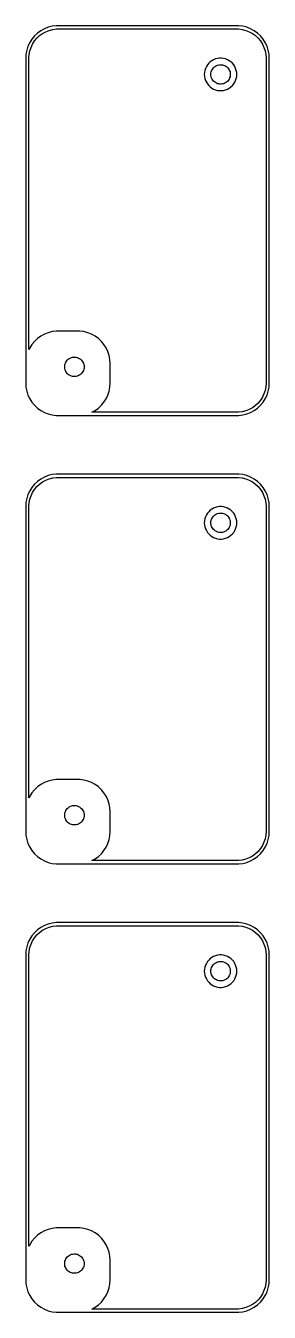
# Model space of a CAD drawing. Header units: metres. Extents: x -19 to 19, y 246 to 582.
# Drawn here: x -18.8 to 18.8, y 384 to 582 of the extents above; entities that cross this region are included whole.
import ezdxf

# ---------------------------------------------------------------- set-up
doc = ezdxf.new("R2010")
doc.units = ezdxf.units.M

msp = doc.modelspace()

# ---------------------------------------------------------------- linework, layer by layer
for p, q in [((-17.3948, 580.423), (-17.7951, 579.939)), ((-16.9371, 580.853), (-17.3948, 580.423)), ((-17.0303, 580.08), (-16.6184, 580.467)), ((-16.4291, 581.222), (-16.9371, 580.853)), ((-16.6184, 580.467), (-16.1612, 580.799)), ((-15.8789, 581.524), (-16.4291, 581.222)), ((-16.1612, 580.799), (-15.666, 581.072)), ((-15.2951, 581.755), (-15.8789, 581.524)), ((-15.666, 581.072), (-15.1406, 581.28)), ((-14.6869, 581.911), (-15.2951, 581.755)), ((-15.1406, 581.28), (-14.5932, 581.42)), ((-14.0639, 581.99), (-14.6869, 581.911)), ((-14.5932, 581.42), (-14.0325, 581.491)), ((14.0639, 581.99), (-14.0639, 581.99)), ((-14.0325, 581.491), (14.0325, 581.491)), ((14.0325, 581.491), (14.5932, 581.42)), ((14.6869, 581.911), (14.0639, 581.99)), ((14.5932, 581.42), (15.1406, 581.28)), ((15.2951, 581.755), (14.6869, 581.911)), ((15.1406, 581.28), (15.666, 581.072)), ((15.8789, 581.524), (15.2951, 581.755)), ((15.666, 581.072), (16.1612, 580.799)), ((16.4291, 581.222), (15.8789, 581.524)), ((16.1612, 580.799), (16.6184, 580.467)), ((16.9371, 580.853), (16.4291, 581.222)), ((16.6184, 580.467), (17.0303, 580.08)), ((17.3948, 580.423), (16.9371, 580.853)), ((17.7951, 579.939), (17.3948, 580.423)), ((-18.5929, 578.243), (-18.7106, 577.627)), ((-18.3989, 578.841), (-18.5929, 578.243)), ((-18.1315, 579.409), (-18.3989, 578.841)), ((-18.2145, 577.564), (-18.1086, 578.119)), ((-17.7951, 579.939), (-18.1315, 579.409)), ((-18.1086, 578.119), (-17.934, 578.657)), ((-17.934, 578.657), (-17.6934, 579.168)), ((-17.6934, 579.168), (-17.3906, 579.645)), ((-17.3906, 579.645), (-17.0303, 580.08)), ((17.0303, 580.08), (17.3906, 579.645)), ((17.3906, 579.645), (17.6934, 579.168)), ((17.6934, 579.168), (17.934, 578.657)), ((18.1315, 579.409), (17.7951, 579.939)), ((17.934, 578.657), (18.1086, 578.119)), ((18.1086, 578.119), (18.2145, 577.564)), ((18.3989, 578.841), (18.1315, 579.409)), ((18.5929, 578.243), (18.3989, 578.841)), ((18.7106, 577.627), (18.5929, 578.243)), ((-18.7106, 577.627), (-18.75, 577)), ((-18.75, 577), (-18.75, 527)), ((-18.25, 577), (-18.2145, 577.564)), ((-18.25, 532.157), (-18.25, 577)), ((9.42757, 576.211), (9.22745, 575.969)), ((9.65643, 576.426), (9.42757, 576.211)), ((9.91043, 576.611), (9.65643, 576.426)), ((10.1855, 576.762), (9.91043, 576.611)), ((10.4774, 576.878), (10.1855, 576.762)), ((10.7815, 576.956), (10.4774, 576.878)), ((11.093, 576.995), (10.7815, 576.956)), ((11.407, 576.995), (11.093, 576.995)), ((11.7184, 576.956), (11.407, 576.995)), ((12.0225, 576.878), (11.7184, 576.956)), ((12.3144, 576.762), (12.0225, 576.878)), ((12.5896, 576.611), (12.3144, 576.762)), ((12.8436, 576.426), (12.5896, 576.611)), ((13.0724, 576.211), (12.8436, 576.426)), ((13.2725, 575.969), (13.0724, 576.211)), ((18.2145, 577.564), (18.25, 577)), ((18.25, 577), (18.25, 527)), ((18.75, 577), (18.7106, 577.627)), ((18.75, 527), (18.75, 577)), ((8.7697, 574.813), (8.75, 574.5)), ((8.75, 574.5), (8.7697, 574.187)), ((8.82854, 575.122), (8.7697, 574.813)), ((8.7697, 574.187), (8.82854, 573.878)), ((8.92555, 575.42), (8.82854, 575.122)), ((9.05922, 575.704), (8.92555, 575.42)), ((9.22745, 575.969), (9.05922, 575.704)), ((9.75, 574.5), (9.76183, 574.688)), ((9.76183, 574.312), (9.75, 574.5)), ((9.76183, 574.688), (9.79712, 574.873)), ((9.79712, 574.127), (9.76183, 574.312)), ((9.79712, 574.873), (9.85533, 575.052)), ((9.85533, 575.052), (9.93553, 575.223)), ((9.93553, 575.223), (10.0365, 575.382)), ((10.0365, 575.382), (10.1565, 575.527)), ((10.1565, 575.527), (10.2939, 575.656)), ((10.2939, 575.656), (10.4463, 575.766)), ((10.4463, 575.766), (10.6113, 575.857)), ((10.6113, 575.857), (10.7865, 575.927)), ((10.7865, 575.927), (10.9689, 575.973)), ((10.9689, 575.973), (11.1558, 575.997)), ((11.1558, 575.997), (11.3442, 575.997)), ((11.3442, 575.997), (11.5311, 575.973)), ((11.5311, 575.973), (11.7135, 575.927)), ((11.7135, 575.927), (11.8887, 575.857)), ((11.8887, 575.857), (12.0537, 575.766)), ((12.0537, 575.766), (12.2061, 575.656)), ((12.2061, 575.656), (12.3434, 575.527)), ((12.3434, 575.527), (12.4635, 575.382)), ((12.4635, 575.382), (12.5645, 575.223)), ((12.5645, 575.223), (12.6447, 575.052)), ((12.6447, 575.052), (12.7029, 574.873)), ((12.7029, 574.873), (12.7382, 574.688)), ((12.7382, 574.312), (12.7029, 574.127)), ((12.7382, 574.688), (12.75, 574.5)), ((12.75, 574.5), (12.7382, 574.312)), ((13.4408, 575.704), (13.2725, 575.969)), ((13.5744, 575.42), (13.4408, 575.704)), ((13.6714, 575.122), (13.5744, 575.42)), ((13.7303, 574.813), (13.6714, 575.122)), ((13.6714, 573.878), (13.7303, 574.187)), ((13.75, 574.5), (13.7303, 574.813)), ((13.7303, 574.187), (13.75, 574.5)), ((8.82854, 573.878), (8.92555, 573.58)), ((8.92555, 573.58), (9.05922, 573.296)), ((9.05922, 573.296), (9.22745, 573.031)), ((9.22745, 573.031), (9.42757, 572.789)), ((9.42757, 572.789), (9.65643, 572.574)), ((9.65643, 572.574), (9.91043, 572.389)), ((9.85533, 573.948), (9.79712, 574.127)), ((9.93553, 573.777), (9.85533, 573.948)), ((9.91043, 572.389), (10.1855, 572.238)), ((10.0365, 573.618), (9.93553, 573.777)), ((10.1565, 573.473), (10.0365, 573.618)), ((10.2939, 573.344), (10.1565, 573.473)), ((10.1855, 572.238), (10.4774, 572.122)), ((10.4463, 573.234), (10.2939, 573.344)), ((10.6113, 573.143), (10.4463, 573.234)), ((10.7865, 573.073), (10.6113, 573.143)), ((10.9689, 573.027), (10.7865, 573.073)), ((11.1558, 573.003), (10.9689, 573.027)), ((11.3442, 573.003), (11.1558, 573.003)), ((11.5311, 573.027), (11.3442, 573.003)), ((11.7135, 573.073), (11.5311, 573.027)), ((11.8887, 573.143), (11.7135, 573.073)), ((12.0537, 573.234), (11.8887, 573.143)), ((12.0225, 572.122), (12.3144, 572.238)), ((12.2061, 573.344), (12.0537, 573.234)), ((12.3434, 573.473), (12.2061, 573.344)), ((12.3144, 572.238), (12.5896, 572.389)), ((12.4635, 573.618), (12.3434, 573.473)), ((12.5645, 573.777), (12.4635, 573.618)), ((12.6447, 573.948), (12.5645, 573.777)), ((12.5896, 572.389), (12.8436, 572.574)), ((12.7029, 574.127), (12.6447, 573.948)), ((12.8436, 572.574), (13.0724, 572.789)), ((13.0724, 572.789), (13.2725, 573.031)), ((13.2725, 573.031), (13.4408, 573.296)), ((13.4408, 573.296), (13.5744, 573.58)), ((13.5744, 573.58), (13.6714, 573.878)), ((10.4774, 572.122), (10.7815, 572.044)), ((10.7815, 572.044), (11.093, 572.005)), ((11.093, 572.005), (11.407, 572.005)), ((11.407, 572.005), (11.7184, 572.044)), ((11.7184, 572.044), (12.0225, 572.122)), ((-15.2951, 534.755), (-15.8789, 534.524)), ((-14.6869, 534.911), (-15.2951, 534.755)), ((-14.0639, 534.99), (-14.6869, 534.911)), ((-10.436, 534.99), (-14.0639, 534.99)), ((-9.81308, 534.911), (-10.436, 534.99)), ((-9.20491, 534.755), (-9.81308, 534.911)), ((-8.62109, 534.524), (-9.20491, 534.755)), ((-17.7951, 532.939), (-18.1315, 532.409)), ((-17.3948, 533.423), (-17.7951, 532.939)), ((-16.9371, 533.853), (-17.3948, 533.423)), ((-16.4291, 534.222), (-16.9371, 533.853)), ((-15.8789, 534.524), (-16.4291, 534.222)), ((-8.07086, 534.222), (-8.62109, 534.524)), ((-7.56287, 533.853), (-8.07086, 534.222)), ((-7.10515, 533.423), (-7.56287, 533.853)), ((-6.70491, 532.939), (-7.10515, 533.423)), ((-6.36845, 532.409), (-6.70491, 532.939)), ((-18.1315, 532.409), (-18.25, 532.157)), ((-12.3434, 530.527), (-12.2061, 530.656)), ((-12.2061, 530.656), (-12.0537, 530.766)), ((-12.0537, 530.766), (-11.8887, 530.857)), ((-11.8887, 530.857), (-11.7135, 530.927)), ((-11.7135, 530.927), (-11.5311, 530.973)), ((-11.5311, 530.973), (-11.3442, 530.997)), ((-11.3442, 530.997), (-11.1558, 530.997)), ((-11.1558, 530.997), (-10.9689, 530.973)), ((-10.9689, 530.973), (-10.7865, 530.927)), ((-10.7865, 530.927), (-10.6113, 530.857)), ((-10.6113, 530.857), (-10.4463, 530.766)), ((-10.4463, 530.766), (-10.2939, 530.656)), ((-10.2939, 530.656), (-10.1565, 530.527)), ((-6.1011, 531.841), (-6.36845, 532.409)), ((-5.90707, 531.243), (-6.1011, 531.841)), ((-5.78941, 530.627), (-5.90707, 531.243)), ((-5.75, 530), (-5.78941, 530.627)), ((-12.75, 529.5), (-12.7382, 529.688)), ((-12.7382, 529.312), (-12.75, 529.5)), ((-12.7382, 529.688), (-12.7029, 529.873)), ((-12.7029, 529.127), (-12.7382, 529.312)), ((-12.7029, 529.873), (-12.6447, 530.052)), ((-12.6447, 528.948), (-12.7029, 529.127)), ((-12.6447, 530.052), (-12.5645, 530.223)), ((-12.5645, 528.777), (-12.6447, 528.948)), ((-12.5645, 530.223), (-12.4635, 530.382)), ((-12.4635, 528.618), (-12.5645, 528.777)), ((-12.4635, 530.382), (-12.3434, 530.527)), ((-12.3434, 528.473), (-12.4635, 528.618)), ((-10.1565, 530.527), (-10.0365, 530.382)), ((-10.0365, 528.618), (-10.1565, 528.473)), ((-10.0365, 530.382), (-9.93553, 530.223)), ((-9.93553, 528.777), (-10.0365, 528.618)), ((-9.93553, 530.223), (-9.85533, 530.052)), ((-9.85533, 528.948), (-9.93553, 528.777)), ((-9.85533, 530.052), (-9.79712, 529.873)), ((-9.79712, 529.127), (-9.85533, 528.948)), ((-9.79712, 529.873), (-9.76183, 529.688)), ((-9.76183, 529.312), (-9.79712, 529.127)), ((-9.76183, 529.688), (-9.75, 529.5)), ((-9.75, 529.5), (-9.76183, 529.312)), ((-5.75, 527), (-5.75, 530)), ((-18.75, 527), (-18.7106, 526.373)), ((-12.2061, 528.344), (-12.3434, 528.473)), ((-12.0537, 528.234), (-12.2061, 528.344)), ((-11.8887, 528.143), (-12.0537, 528.234)), ((-11.7135, 528.073), (-11.8887, 528.143)), ((-11.5311, 528.027), (-11.7135, 528.073)), ((-11.3442, 528.003), (-11.5311, 528.027)), ((-11.1558, 528.003), (-11.3442, 528.003)), ((-10.9689, 528.027), (-11.1558, 528.003)), ((-10.7865, 528.073), (-10.9689, 528.027)), ((-10.6113, 528.143), (-10.7865, 528.073)), ((-10.4463, 528.234), (-10.6113, 528.143)), ((-10.2939, 528.344), (-10.4463, 528.234)), ((-10.1565, 528.473), (-10.2939, 528.344)), ((-5.78941, 526.373), (-5.75, 527)), ((18.25, 527), (18.2145, 526.436)), ((18.7106, 526.373), (18.75, 527)), ((-18.7106, 526.373), (-18.5929, 525.757)), ((-18.5929, 525.757), (-18.3989, 525.159)), ((-18.3989, 525.159), (-18.1315, 524.591)), ((-6.36845, 524.591), (-6.1011, 525.159)), ((-6.1011, 525.159), (-5.90707, 525.757)), ((-5.90707, 525.757), (-5.78941, 526.373)), ((17.6934, 524.832), (17.3906, 524.355)), ((17.934, 525.343), (17.6934, 524.832)), ((18.1086, 525.881), (17.934, 525.343)), ((18.2145, 526.436), (18.1086, 525.881)), ((18.1315, 524.591), (18.3989, 525.159)), ((18.3989, 525.159), (18.5929, 525.757)), ((18.5929, 525.757), (18.7106, 526.373)), ((-18.1315, 524.591), (-17.7951, 524.061)), ((-17.7951, 524.061), (-17.3948, 523.577)), ((-17.3948, 523.577), (-16.9371, 523.147)), ((-16.9371, 523.147), (-16.4291, 522.778)), ((-16.4291, 522.778), (-15.8789, 522.476)), ((-8.56104, 522.509), (-8.07086, 522.778)), ((-8.07086, 522.778), (-7.56287, 523.147)), ((-7.56287, 523.147), (-7.10515, 523.577)), ((-7.10515, 523.577), (-6.70491, 524.061)), ((-6.70491, 524.061), (-6.36845, 524.591)), ((15.1406, 522.72), (14.5932, 522.58)), ((15.666, 522.928), (15.1406, 522.72)), ((16.1612, 523.201), (15.666, 522.928)), ((15.8789, 522.476), (16.4291, 522.778)), ((16.6184, 523.533), (16.1612, 523.201)), ((16.4291, 522.778), (16.9371, 523.147)), ((17.0303, 523.92), (16.6184, 523.533)), ((16.9371, 523.147), (17.3948, 523.577)), ((17.3906, 524.355), (17.0303, 523.92)), ((17.3948, 523.577), (17.7951, 524.061)), ((17.7951, 524.061), (18.1315, 524.591)), ((-15.8789, 522.476), (-15.2951, 522.245)), ((-15.2951, 522.245), (-14.6869, 522.089)), ((-14.6869, 522.089), (-14.0639, 522.01)), ((-14.0639, 522.01), (14.0639, 522.01)), ((14.0325, 522.509), (-8.56104, 522.509)), ((14.5932, 522.58), (14.0325, 522.509)), ((14.0639, 522.01), (14.6869, 522.089)), ((14.6869, 522.089), (15.2951, 522.245)), ((15.2951, 522.245), (15.8789, 522.476)), ((-14.6869, 512.911), (-15.2951, 512.755)), ((-14.0639, 512.99), (-14.6869, 512.911)), ((14.0639, 512.99), (-14.0639, 512.99)), ((14.6869, 512.911), (14.0639, 512.99)), ((15.2951, 512.755), (14.6869, 512.911)), ((-17.7951, 510.939), (-18.1315, 510.409)), ((-17.3948, 511.423), (-17.7951, 510.939)), ((-16.9371, 511.853), (-17.3948, 511.423)), ((-17.3906, 510.645), (-17.0303, 511.08)), ((-17.0303, 511.08), (-16.6184, 511.467)), ((-16.4291, 512.222), (-16.9371, 511.853)), ((-16.6184, 511.467), (-16.1612, 511.799)), ((-15.8789, 512.524), (-16.4291, 512.222)), ((-16.1612, 511.799), (-15.666, 512.072)), ((-15.2951, 512.755), (-15.8789, 512.524)), ((-15.666, 512.072), (-15.1406, 512.28)), ((-15.1406, 512.28), (-14.5932, 512.42)), ((-14.5932, 512.42), (-14.0325, 512.491)), ((-14.0325, 512.491), (14.0325, 512.491)), ((14.0325, 512.491), (14.5932, 512.42)), ((14.5932, 512.42), (15.1406, 512.28)), ((15.1406, 512.28), (15.666, 512.072)), ((15.8789, 512.524), (15.2951, 512.755)), ((15.666, 512.072), (16.1612, 511.799)), ((16.4291, 512.222), (15.8789, 512.524)), ((16.1612, 511.799), (16.6184, 511.467)), ((16.9371, 511.853), (16.4291, 512.222)), ((16.6184, 511.467), (17.0303, 511.08)), ((17.3948, 511.423), (16.9371, 511.853)), ((17.0303, 511.08), (17.3906, 510.645)), ((17.7951, 510.939), (17.3948, 511.423)), ((18.1315, 510.409), (17.7951, 510.939)), ((-18.5929, 509.243), (-18.7106, 508.627)), ((-18.3989, 509.841), (-18.5929, 509.243)), ((-18.1315, 510.409), (-18.3989, 509.841)), ((-18.2145, 508.564), (-18.1086, 509.119)), ((-18.1086, 509.119), (-17.934, 509.657)), ((-17.934, 509.657), (-17.6934, 510.168)), ((-17.6934, 510.168), (-17.3906, 510.645)), ((17.3906, 510.645), (17.6934, 510.168)), ((17.6934, 510.168), (17.934, 509.657)), ((17.934, 509.657), (18.1086, 509.119)), ((18.1086, 509.119), (18.2145, 508.564)), ((18.3989, 509.841), (18.1315, 510.409)), ((18.5929, 509.243), (18.3989, 509.841)), ((18.7106, 508.627), (18.5929, 509.243)), ((-18.7106, 508.627), (-18.75, 508)), ((-18.75, 508), (-18.75, 458)), ((-18.25, 508), (-18.2145, 508.564)), ((-18.25, 463.157), (-18.25, 508)), ((9.22745, 506.969), (9.05922, 506.704)), ((9.42757, 507.211), (9.22745, 506.969)), ((9.65643, 507.426), (9.42757, 507.211)), ((9.91043, 507.611), (9.65643, 507.426)), ((10.1855, 507.762), (9.91043, 507.611)), ((10.4774, 507.878), (10.1855, 507.762)), ((10.4463, 506.766), (10.6113, 506.857)), ((10.7815, 507.956), (10.4774, 507.878)), ((10.6113, 506.857), (10.7865, 506.927)), ((11.093, 507.995), (10.7815, 507.956)), ((10.7865, 506.927), (10.9689, 506.973)), ((10.9689, 506.973), (11.1558, 506.997)), ((11.407, 507.995), (11.093, 507.995)), ((11.1558, 506.997), (11.3442, 506.997)), ((11.3442, 506.997), (11.5311, 506.973)), ((11.7184, 507.956), (11.407, 507.995)), ((11.5311, 506.973), (11.7135, 506.927)), ((11.7135, 506.927), (11.8887, 506.857)), ((12.0225, 507.878), (11.7184, 507.956)), ((11.8887, 506.857), (12.0537, 506.766)), ((12.3144, 507.762), (12.0225, 507.878)), ((12.5896, 507.611), (12.3144, 507.762)), ((12.8436, 507.426), (12.5896, 507.611)), ((13.0724, 507.211), (12.8436, 507.426)), ((13.2725, 506.969), (13.0724, 507.211)), ((13.4408, 506.704), (13.2725, 506.969)), ((18.2145, 508.564), (18.25, 508)), ((18.25, 508), (18.25, 458)), ((18.75, 508), (18.7106, 508.627)), ((18.75, 458), (18.75, 508)), ((8.7697, 505.813), (8.75, 505.5)), ((8.75, 505.5), (8.7697, 505.187)), ((8.82854, 506.122), (8.7697, 505.813)), ((8.7697, 505.187), (8.82854, 504.878)), ((8.92555, 506.42), (8.82854, 506.122)), ((8.82854, 504.878), (8.92555, 504.58)), ((9.05922, 506.704), (8.92555, 506.42)), ((9.75, 505.5), (9.76183, 505.688)), ((9.76183, 505.312), (9.75, 505.5)), ((9.76183, 505.688), (9.79712, 505.873)), ((9.79712, 505.127), (9.76183, 505.312)), ((9.79712, 505.873), (9.85533, 506.052)), ((9.85533, 504.948), (9.79712, 505.127)), ((9.85533, 506.052), (9.93553, 506.223)), ((9.93553, 504.777), (9.85533, 504.948)), ((9.93553, 506.223), (10.0365, 506.382)), ((10.0365, 506.382), (10.1565, 506.527)), ((10.1565, 506.527), (10.2939, 506.656)), ((10.2939, 506.656), (10.4463, 506.766)), ((12.0537, 506.766), (12.2061, 506.656)), ((12.2061, 506.656), (12.3434, 506.527)), ((12.3434, 506.527), (12.4635, 506.382)), ((12.4635, 506.382), (12.5645, 506.223)), ((12.5645, 506.223), (12.6447, 506.052)), ((12.6447, 504.948), (12.5645, 504.777)), ((12.6447, 506.052), (12.7029, 505.873)), ((12.7029, 505.127), (12.6447, 504.948)), ((12.7029, 505.873), (12.7382, 505.688)), ((12.7382, 505.312), (12.7029, 505.127)), ((12.7382, 505.688), (12.75, 505.5)), ((12.75, 505.5), (12.7382, 505.312)), ((13.5744, 506.42), (13.4408, 506.704)), ((13.6714, 506.122), (13.5744, 506.42)), ((13.5744, 504.58), (13.6714, 504.878)), ((13.7303, 505.813), (13.6714, 506.122)), ((13.6714, 504.878), (13.7303, 505.187)), ((13.75, 505.5), (13.7303, 505.813)), ((13.7303, 505.187), (13.75, 505.5)), ((8.92555, 504.58), (9.05922, 504.296)), ((9.05922, 504.296), (9.22745, 504.031)), ((9.22745, 504.031), (9.42757, 503.789)), ((9.42757, 503.789), (9.65643, 503.574)), ((9.65643, 503.574), (9.91043, 503.389)), ((9.91043, 503.389), (10.1855, 503.238)), ((10.0365, 504.618), (9.93553, 504.777)), ((10.1565, 504.473), (10.0365, 504.618)), ((10.2939, 504.344), (10.1565, 504.473)), ((10.1855, 503.238), (10.4774, 503.122)), ((10.4463, 504.234), (10.2939, 504.344)), ((10.6113, 504.143), (10.4463, 504.234)), ((10.4774, 503.122), (10.7815, 503.044)), ((10.7865, 504.073), (10.6113, 504.143)), ((10.7815, 503.044), (11.093, 503.005)), ((10.9689, 504.027), (10.7865, 504.073)), ((11.1558, 504.003), (10.9689, 504.027)), ((11.093, 503.005), (11.407, 503.005)), ((11.3442, 504.003), (11.1558, 504.003)), ((11.5311, 504.027), (11.3442, 504.003)), ((11.407, 503.005), (11.7184, 503.044)), ((11.7135, 504.073), (11.5311, 504.027)), ((11.8887, 504.143), (11.7135, 504.073)), ((11.7184, 503.044), (12.0225, 503.122)), ((12.0537, 504.234), (11.8887, 504.143)), ((12.0225, 503.122), (12.3144, 503.238)), ((12.2061, 504.344), (12.0537, 504.234)), ((12.3434, 504.473), (12.2061, 504.344)), ((12.3144, 503.238), (12.5896, 503.389)), ((12.4635, 504.618), (12.3434, 504.473)), ((12.5645, 504.777), (12.4635, 504.618)), ((12.5896, 503.389), (12.8436, 503.574)), ((12.8436, 503.574), (13.0724, 503.789)), ((13.0724, 503.789), (13.2725, 504.031)), ((13.2725, 504.031), (13.4408, 504.296)), ((13.4408, 504.296), (13.5744, 504.58)), ((-15.8789, 465.524), (-16.4291, 465.222)), ((-15.2951, 465.755), (-15.8789, 465.524)), ((-14.6869, 465.911), (-15.2951, 465.755)), ((-14.0639, 465.99), (-14.6869, 465.911)), ((-10.436, 465.99), (-14.0639, 465.99)), ((-9.81308, 465.911), (-10.436, 465.99)), ((-9.20491, 465.755), (-9.81308, 465.911)), ((-8.62109, 465.524), (-9.20491, 465.755)), ((-8.07086, 465.222), (-8.62109, 465.524)), ((-18.1315, 463.409), (-18.25, 463.157)), ((-17.7951, 463.939), (-18.1315, 463.409)), ((-17.3948, 464.423), (-17.7951, 463.939)), ((-16.9371, 464.853), (-17.3948, 464.423)), ((-16.4291, 465.222), (-16.9371, 464.853)), ((-7.56287, 464.853), (-8.07086, 465.222)), ((-7.10515, 464.423), (-7.56287, 464.853)), ((-6.70491, 463.939), (-7.10515, 464.423)), ((-6.36845, 463.409), (-6.70491, 463.939)), ((-6.1011, 462.841), (-6.36845, 463.409)), ((-12.5645, 461.223), (-12.4635, 461.382)), ((-12.4635, 461.382), (-12.3434, 461.527)), ((-12.3434, 461.527), (-12.2061, 461.656)), ((-12.2061, 461.656), (-12.0537, 461.766)), ((-12.0537, 461.766), (-11.8887, 461.857)), ((-11.8887, 461.857), (-11.7135, 461.927)), ((-11.7135, 461.927), (-11.5311, 461.973)), ((-11.5311, 461.973), (-11.3442, 461.997)), ((-11.3442, 461.997), (-11.1558, 461.997)), ((-11.1558, 461.997), (-10.9689, 461.973)), ((-10.9689, 461.973), (-10.7865, 461.927)), ((-10.7865, 461.927), (-10.6113, 461.857)), ((-10.6113, 461.857), (-10.4463, 461.766)), ((-10.4463, 461.766), (-10.2939, 461.656)), ((-10.2939, 461.656), (-10.1565, 461.527)), ((-10.1565, 461.527), (-10.0365, 461.382)), ((-10.0365, 461.382), (-9.93553, 461.223)), ((-5.90707, 462.243), (-6.1011, 462.841)), ((-5.78941, 461.627), (-5.90707, 462.243)), ((-5.75, 461), (-5.78941, 461.627)), ((-12.75, 460.5), (-12.7382, 460.688)), ((-12.7382, 460.312), (-12.75, 460.5)), ((-12.7382, 460.688), (-12.7029, 460.873)), ((-12.7029, 460.127), (-12.7382, 460.312)), ((-12.7029, 460.873), (-12.6447, 461.052)), ((-12.6447, 459.948), (-12.7029, 460.127)), ((-12.6447, 461.052), (-12.5645, 461.223)), ((-12.5645, 459.777), (-12.6447, 459.948)), ((-12.4635, 459.618), (-12.5645, 459.777)), ((-12.3434, 459.473), (-12.4635, 459.618)), ((-12.2061, 459.344), (-12.3434, 459.473)), ((-12.0537, 459.234), (-12.2061, 459.344)), ((-10.2939, 459.344), (-10.4463, 459.234)), ((-10.1565, 459.473), (-10.2939, 459.344)), ((-10.0365, 459.618), (-10.1565, 459.473)), ((-9.93553, 459.777), (-10.0365, 459.618)), ((-9.93553, 461.223), (-9.85533, 461.052)), ((-9.85533, 459.948), (-9.93553, 459.777)), ((-9.85533, 461.052), (-9.79712, 460.873)), ((-9.79712, 460.127), (-9.85533, 459.948)), ((-9.79712, 460.873), (-9.76183, 460.688)), ((-9.76183, 460.312), (-9.79712, 460.127)), ((-9.76183, 460.688), (-9.75, 460.5)), ((-9.75, 460.5), (-9.76183, 460.312)), ((-5.75, 458), (-5.75, 461)), ((-18.75, 458), (-18.7106, 457.373)), ((-18.7106, 457.373), (-18.5929, 456.757)), ((-11.8887, 459.143), (-12.0537, 459.234)), ((-11.7135, 459.073), (-11.8887, 459.143)), ((-11.5311, 459.027), (-11.7135, 459.073)), ((-11.3442, 459.003), (-11.5311, 459.027)), ((-11.1558, 459.003), (-11.3442, 459.003)), ((-10.9689, 459.027), (-11.1558, 459.003)), ((-10.7865, 459.073), (-10.9689, 459.027)), ((-10.6113, 459.143), (-10.7865, 459.073)), ((-10.4463, 459.234), (-10.6113, 459.143)), ((-5.90707, 456.757), (-5.78941, 457.373)), ((-5.78941, 457.373), (-5.75, 458)), ((18.2145, 457.436), (18.1086, 456.881)), ((18.25, 458), (18.2145, 457.436)), ((18.5929, 456.757), (18.7106, 457.373)), ((18.7106, 457.373), (18.75, 458)), ((-18.5929, 456.757), (-18.3989, 456.159)), ((-18.3989, 456.159), (-18.1315, 455.591)), ((-18.1315, 455.591), (-17.7951, 455.061)), ((-6.70491, 455.061), (-6.36845, 455.591)), ((-6.36845, 455.591), (-6.1011, 456.159)), ((-6.1011, 456.159), (-5.90707, 456.757)), ((17.3906, 455.355), (17.0303, 454.92)), ((17.6934, 455.832), (17.3906, 455.355)), ((17.934, 456.343), (17.6934, 455.832)), ((17.7951, 455.061), (18.1315, 455.591)), ((18.1086, 456.881), (17.934, 456.343)), ((18.1315, 455.591), (18.3989, 456.159)), ((18.3989, 456.159), (18.5929, 456.757)), ((-17.7951, 455.061), (-17.3948, 454.577)), ((-17.3948, 454.577), (-16.9371, 454.147)), ((-16.9371, 454.147), (-16.4291, 453.778)), ((-16.4291, 453.778), (-15.8789, 453.476)), ((-15.8789, 453.476), (-15.2951, 453.245)), ((-8.56104, 453.509), (-8.07086, 453.778)), ((14.0325, 453.509), (-8.56104, 453.509)), ((-8.07086, 453.778), (-7.56287, 454.147)), ((-7.56287, 454.147), (-7.10515, 454.577)), ((-7.10515, 454.577), (-6.70491, 455.061)), ((14.5932, 453.58), (14.0325, 453.509)), ((15.1406, 453.72), (14.5932, 453.58)), ((15.666, 453.928), (15.1406, 453.72)), ((15.2951, 453.245), (15.8789, 453.476)), ((16.1612, 454.201), (15.666, 453.928)), ((15.8789, 453.476), (16.4291, 453.778)), ((16.6184, 454.533), (16.1612, 454.201)), ((16.4291, 453.778), (16.9371, 454.147)), ((17.0303, 454.92), (16.6184, 454.533)), ((16.9371, 454.147), (17.3948, 454.577)), ((17.3948, 454.577), (17.7951, 455.061)), ((-15.2951, 453.245), (-14.6869, 453.089)), ((-14.6869, 453.089), (-14.0639, 453.01)), ((-14.0639, 453.01), (14.0639, 453.01)), ((14.0639, 453.01), (14.6869, 453.089)), ((14.6869, 453.089), (15.2951, 453.245)), ((-15.8789, 443.524), (-16.4291, 443.222)), ((-15.2951, 443.755), (-15.8789, 443.524)), ((-14.6869, 443.911), (-15.2951, 443.755)), ((-14.0639, 443.99), (-14.6869, 443.911)), ((-14.5932, 443.42), (-14.0325, 443.491)), ((14.0639, 443.99), (-14.0639, 443.99)), ((-14.0325, 443.491), (14.0325, 443.491)), ((14.0325, 443.491), (14.5932, 443.42)), ((14.6869, 443.911), (14.0639, 443.99)), ((15.2951, 443.755), (14.6869, 443.911)), ((15.8789, 443.524), (15.2951, 443.755)), ((16.4291, 443.222), (15.8789, 443.524)), ((-17.7951, 441.939), (-18.1315, 441.409)), ((-17.3948, 442.423), (-17.7951, 441.939)), ((-17.6934, 441.168), (-17.3906, 441.645)), ((-16.9371, 442.853), (-17.3948, 442.423)), ((-17.3906, 441.645), (-17.0303, 442.08)), ((-17.0303, 442.08), (-16.6184, 442.467)), ((-16.4291, 443.222), (-16.9371, 442.853)), ((-16.6184, 442.467), (-16.1612, 442.799)), ((-16.1612, 442.799), (-15.666, 443.072)), ((-15.666, 443.072), (-15.1406, 443.28)), ((-15.1406, 443.28), (-14.5932, 443.42)), ((14.5932, 443.42), (15.1406, 443.28)), ((15.1406, 443.28), (15.666, 443.072)), ((15.666, 443.072), (16.1612, 442.799)), ((16.1612, 442.799), (16.6184, 442.467)), ((16.9371, 442.853), (16.4291, 443.222)), ((16.6184, 442.467), (17.0303, 442.08)), ((17.3948, 442.423), (16.9371, 442.853)), ((17.0303, 442.08), (17.3906, 441.645)), ((17.3906, 441.645), (17.6934, 441.168)), ((17.7951, 441.939), (17.3948, 442.423)), ((18.1315, 441.409), (17.7951, 441.939)), ((-18.7106, 439.627), (-18.75, 439)), ((-18.5929, 440.243), (-18.7106, 439.627)), ((-18.3989, 440.841), (-18.5929, 440.243)), ((-18.1315, 441.409), (-18.3989, 440.841)), ((-18.25, 439), (-18.2145, 439.564)), ((-18.2145, 439.564), (-18.1086, 440.119)), ((-18.1086, 440.119), (-17.934, 440.657)), ((-17.934, 440.657), (-17.6934, 441.168)), ((17.6934, 441.168), (17.934, 440.657)), ((17.934, 440.657), (18.1086, 440.119)), ((18.1086, 440.119), (18.2145, 439.564)), ((18.3989, 440.841), (18.1315, 441.409)), ((18.2145, 439.564), (18.25, 439)), ((18.5929, 440.243), (18.3989, 440.841)), ((18.7106, 439.627), (18.5929, 440.243)), ((18.75, 439), (18.7106, 439.627)), ((-18.75, 439), (-18.75, 389)), ((-18.25, 394.157), (-18.25, 439)), ((9.05922, 437.704), (8.92555, 437.42)), ((9.22745, 437.969), (9.05922, 437.704)), ((9.42757, 438.211), (9.22745, 437.969)), ((9.65643, 438.426), (9.42757, 438.211)), ((9.91043, 438.611), (9.65643, 438.426)), ((10.1855, 438.762), (9.91043, 438.611)), ((10.1565, 437.527), (10.2939, 437.656)), ((10.4774, 438.878), (10.1855, 438.762)), ((10.2939, 437.656), (10.4463, 437.766)), ((10.4463, 437.766), (10.6113, 437.857)), ((10.7815, 438.956), (10.4774, 438.878)), ((10.6113, 437.857), (10.7865, 437.927)), ((11.093, 438.995), (10.7815, 438.956)), ((10.7865, 437.927), (10.9689, 437.973)), ((10.9689, 437.973), (11.1558, 437.997)), ((11.407, 438.995), (11.093, 438.995)), ((11.1558, 437.997), (11.3442, 437.997)), ((11.3442, 437.997), (11.5311, 437.973)), ((11.7184, 438.956), (11.407, 438.995)), ((11.5311, 437.973), (11.7135, 437.927)), ((11.7135, 437.927), (11.8887, 437.857)), ((12.0225, 438.878), (11.7184, 438.956)), ((11.8887, 437.857), (12.0537, 437.766)), ((12.3144, 438.762), (12.0225, 438.878)), ((12.0537, 437.766), (12.2061, 437.656)), ((12.2061, 437.656), (12.3434, 437.527)), ((12.5896, 438.611), (12.3144, 438.762)), ((12.8436, 438.426), (12.5896, 438.611)), ((13.0724, 438.211), (12.8436, 438.426)), ((13.2725, 437.969), (13.0724, 438.211)), ((13.4408, 437.704), (13.2725, 437.969)), ((13.5744, 437.42), (13.4408, 437.704)), ((18.25, 439), (18.25, 389)), ((18.75, 389), (18.75, 439)), ((8.7697, 436.813), (8.75, 436.5)), ((8.75, 436.5), (8.7697, 436.187)), ((8.82854, 437.122), (8.7697, 436.813)), ((8.7697, 436.187), (8.82854, 435.878)), ((8.92555, 437.42), (8.82854, 437.122)), ((8.82854, 435.878), (8.92555, 435.58)), ((8.92555, 435.58), (9.05922, 435.296)), ((9.75, 436.5), (9.76183, 436.688)), ((9.76183, 436.312), (9.75, 436.5)), ((9.76183, 436.688), (9.79712, 436.873)), ((9.79712, 436.127), (9.76183, 436.312)), ((9.79712, 436.873), (9.85533, 437.052)), ((9.85533, 435.948), (9.79712, 436.127)), ((9.85533, 437.052), (9.93553, 437.223)), ((9.93553, 435.777), (9.85533, 435.948)), ((9.93553, 437.223), (10.0365, 437.382)), ((10.0365, 435.618), (9.93553, 435.777)), ((10.0365, 437.382), (10.1565, 437.527)), ((10.1565, 435.473), (10.0365, 435.618)), ((12.3434, 437.527), (12.4635, 437.382)), ((12.4635, 435.618), (12.3434, 435.473)), ((12.4635, 437.382), (12.5645, 437.223)), ((12.5645, 435.777), (12.4635, 435.618)), ((12.5645, 437.223), (12.6447, 437.052)), ((12.6447, 435.948), (12.5645, 435.777)), ((12.6447, 437.052), (12.7029, 436.873)), ((12.7029, 436.127), (12.6447, 435.948)), ((12.7029, 436.873), (12.7382, 436.688)), ((12.7382, 436.312), (12.7029, 436.127)), ((12.7382, 436.688), (12.75, 436.5)), ((12.75, 436.5), (12.7382, 436.312)), ((13.4408, 435.296), (13.5744, 435.58)), ((13.6714, 437.122), (13.5744, 437.42)), ((13.5744, 435.58), (13.6714, 435.878)), ((13.7303, 436.813), (13.6714, 437.122)), ((13.6714, 435.878), (13.7303, 436.187)), ((13.75, 436.5), (13.7303, 436.813)), ((13.7303, 436.187), (13.75, 436.5)), ((9.05922, 435.296), (9.22745, 435.031)), ((9.22745, 435.031), (9.42757, 434.789)), ((9.42757, 434.789), (9.65643, 434.574)), ((9.65643, 434.574), (9.91043, 434.389)), ((9.91043, 434.389), (10.1855, 434.238)), ((10.2939, 435.344), (10.1565, 435.473)), ((10.1855, 434.238), (10.4774, 434.122)), ((10.4463, 435.234), (10.2939, 435.344)), ((10.6113, 435.143), (10.4463, 435.234)), ((10.4774, 434.122), (10.7815, 434.044)), ((10.7865, 435.073), (10.6113, 435.143)), ((10.7815, 434.044), (11.093, 434.005)), ((10.9689, 435.027), (10.7865, 435.073)), ((11.1558, 435.003), (10.9689, 435.027)), ((11.093, 434.005), (11.407, 434.005)), ((11.3442, 435.003), (11.1558, 435.003)), ((11.5311, 435.027), (11.3442, 435.003)), ((11.407, 434.005), (11.7184, 434.044)), ((11.7135, 435.073), (11.5311, 435.027)), ((11.8887, 435.143), (11.7135, 435.073)), ((11.7184, 434.044), (12.0225, 434.122)), ((12.0537, 435.234), (11.8887, 435.143)), ((12.0225, 434.122), (12.3144, 434.238)), ((12.2061, 435.344), (12.0537, 435.234)), ((12.3434, 435.473), (12.2061, 435.344)), ((12.3144, 434.238), (12.5896, 434.389)), ((12.5896, 434.389), (12.8436, 434.574)), ((12.8436, 434.574), (13.0724, 434.789)), ((13.0724, 434.789), (13.2725, 435.031)), ((13.2725, 435.031), (13.4408, 435.296)), ((-16.4291, 396.222), (-16.9371, 395.853)), ((-15.8789, 396.524), (-16.4291, 396.222)), ((-15.2951, 396.755), (-15.8789, 396.524)), ((-14.6869, 396.911), (-15.2951, 396.755)), ((-14.0639, 396.99), (-14.6869, 396.911)), ((-10.436, 396.99), (-14.0639, 396.99)), ((-9.81308, 396.911), (-10.436, 396.99)), ((-9.20491, 396.755), (-9.81308, 396.911)), ((-8.62109, 396.524), (-9.20491, 396.755)), ((-8.07086, 396.222), (-8.62109, 396.524)), ((-7.56287, 395.853), (-8.07086, 396.222)), ((-18.1315, 394.409), (-18.25, 394.157)), ((-17.7951, 394.939), (-18.1315, 394.409)), ((-17.3948, 395.423), (-17.7951, 394.939)), ((-16.9371, 395.853), (-17.3948, 395.423)), ((-7.10515, 395.423), (-7.56287, 395.853)), ((-6.70491, 394.939), (-7.10515, 395.423)), ((-6.36845, 394.409), (-6.70491, 394.939)), ((-6.1011, 393.841), (-6.36845, 394.409)), ((-12.7029, 391.873), (-12.6447, 392.052)), ((-12.6447, 392.052), (-12.5645, 392.223)), ((-12.5645, 392.223), (-12.4635, 392.382)), ((-12.4635, 392.382), (-12.3434, 392.527)), ((-12.3434, 392.527), (-12.2061, 392.656)), ((-12.2061, 392.656), (-12.0537, 392.766)), ((-12.0537, 392.766), (-11.8887, 392.857)), ((-11.8887, 392.857), (-11.7135, 392.927)), ((-11.7135, 392.927), (-11.5311, 392.973)), ((-11.5311, 392.973), (-11.3442, 392.997)), ((-11.3442, 392.997), (-11.1558, 392.997)), ((-11.1558, 392.997), (-10.9689, 392.973)), ((-10.9689, 392.973), (-10.7865, 392.927)), ((-10.7865, 392.927), (-10.6113, 392.857)), ((-10.6113, 392.857), (-10.4463, 392.766)), ((-10.4463, 392.766), (-10.2939, 392.656)), ((-10.2939, 392.656), (-10.1565, 392.527)), ((-10.1565, 392.527), (-10.0365, 392.382)), ((-10.0365, 392.382), (-9.93553, 392.223)), ((-9.93553, 392.223), (-9.85533, 392.052)), ((-9.85533, 392.052), (-9.79712, 391.873)), ((-5.90707, 393.243), (-6.1011, 393.841)), ((-5.78941, 392.627), (-5.90707, 393.243)), ((-5.75, 392), (-5.78941, 392.627)), ((-12.75, 391.5), (-12.7382, 391.688)), ((-12.7382, 391.312), (-12.75, 391.5)), ((-12.7382, 391.688), (-12.7029, 391.873)), ((-12.7029, 391.127), (-12.7382, 391.312)), ((-12.6447, 390.948), (-12.7029, 391.127)), ((-12.5645, 390.777), (-12.6447, 390.948)), ((-12.4635, 390.618), (-12.5645, 390.777)), ((-12.3434, 390.473), (-12.4635, 390.618)), ((-12.2061, 390.344), (-12.3434, 390.473)), ((-12.0537, 390.234), (-12.2061, 390.344)), ((-11.8887, 390.143), (-12.0537, 390.234)), ((-11.7135, 390.073), (-11.8887, 390.143)), ((-11.5311, 390.027), (-11.7135, 390.073)), ((-11.3442, 390.003), (-11.5311, 390.027)), ((-10.9689, 390.027), (-11.1558, 390.003)), ((-10.7865, 390.073), (-10.9689, 390.027)), ((-10.6113, 390.143), (-10.7865, 390.073)), ((-10.4463, 390.234), (-10.6113, 390.143)), ((-10.2939, 390.344), (-10.4463, 390.234)), ((-10.1565, 390.473), (-10.2939, 390.344)), ((-10.0365, 390.618), (-10.1565, 390.473)), ((-9.93553, 390.777), (-10.0365, 390.618)), ((-9.85533, 390.948), (-9.93553, 390.777)), ((-9.79712, 391.127), (-9.85533, 390.948)), ((-9.79712, 391.873), (-9.76183, 391.688)), ((-9.76183, 391.312), (-9.79712, 391.127)), ((-9.76183, 391.688), (-9.75, 391.5)), ((-9.75, 391.5), (-9.76183, 391.312)), ((-5.75, 389), (-5.75, 392)), ((-18.75, 389), (-18.7106, 388.373)), ((-18.7106, 388.373), (-18.5929, 387.757)), ((-11.1558, 390.003), (-11.3442, 390.003)), ((-5.90707, 387.757), (-5.78941, 388.373)), ((-5.78941, 388.373), (-5.75, 389)), ((18.2145, 388.436), (18.1086, 387.881)), ((18.25, 389), (18.2145, 388.436)), ((18.5929, 387.757), (18.7106, 388.373)), ((18.7106, 388.373), (18.75, 389)), ((-18.5929, 387.757), (-18.3989, 387.159)), ((-18.3989, 387.159), (-18.1315, 386.591)), ((-18.1315, 386.591), (-17.7951, 386.061)), ((-6.70491, 386.061), (-6.36845, 386.591)), ((-6.36845, 386.591), (-6.1011, 387.159)), ((-6.1011, 387.159), (-5.90707, 387.757)), ((17.3906, 386.355), (17.0303, 385.92)), ((17.6934, 386.832), (17.3906, 386.355)), ((17.934, 387.343), (17.6934, 386.832)), ((17.7951, 386.061), (18.1315, 386.591)), ((18.1086, 387.881), (17.934, 387.343)), ((18.1315, 386.591), (18.3989, 387.159)), ((18.3989, 387.159), (18.5929, 387.757)), ((-17.7951, 386.061), (-17.3948, 385.577)), ((-17.3948, 385.577), (-16.9371, 385.147)), ((-16.9371, 385.147), (-16.4291, 384.778)), ((-16.4291, 384.778), (-15.8789, 384.476)), ((-15.8789, 384.476), (-15.2951, 384.245)), ((-15.2951, 384.245), (-14.6869, 384.089)), ((-14.6869, 384.089), (-14.0639, 384.01)), ((-8.56104, 384.509), (-8.07086, 384.778)), ((14.0325, 384.509), (-8.56104, 384.509)), ((-8.07086, 384.778), (-7.56287, 385.147)), ((-7.56287, 385.147), (-7.10515, 385.577)), ((-7.10515, 385.577), (-6.70491, 386.061)), ((14.5932, 384.58), (14.0325, 384.509)), ((14.0639, 384.01), (14.6869, 384.089)), ((15.1406, 384.72), (14.5932, 384.58)), ((14.6869, 384.089), (15.2951, 384.245)), ((15.666, 384.928), (15.1406, 384.72)), ((15.2951, 384.245), (15.8789, 384.476)), ((16.1612, 385.201), (15.666, 384.928)), ((15.8789, 384.476), (16.4291, 384.778)), ((16.6184, 385.533), (16.1612, 385.201)), ((16.4291, 384.778), (16.9371, 385.147)), ((17.0303, 385.92), (16.6184, 385.533)), ((16.9371, 385.147), (17.3948, 385.577)), ((17.3948, 385.577), (17.7951, 386.061)), ((-14.0639, 384.01), (14.0639, 384.01))]:
    msp.add_line(p, q)

doc.saveas('drawing.dxf')
